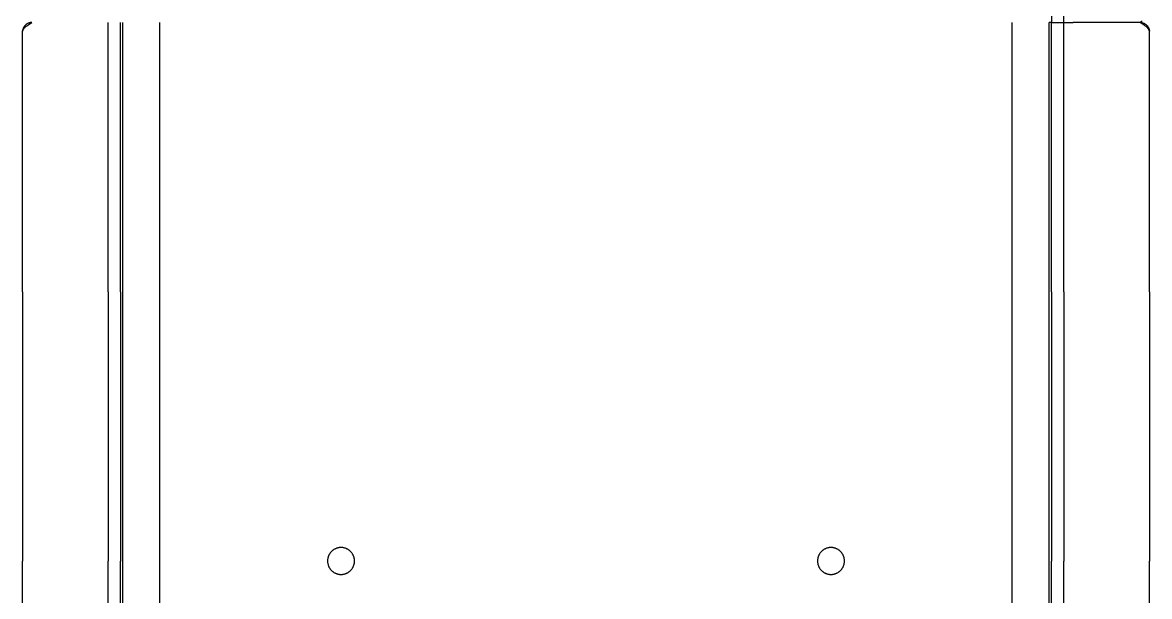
# Model space of a CAD drawing. Header units: millimetres. Extents: x -1246 to 2331, y -493 to 2006.
# Drawn here: x 621.2 to 1081.2, y 435.4 to 669.9 of the extents above; entities that cross this region are included whole.
import ezdxf

# ---------------------------------------------------------------- set-up
doc = ezdxf.new("R2010")
doc.units = ezdxf.units.MM
doc.header["$MEASUREMENT"] = 0
doc.layers.add('Utwórz2D linie widoczne', color=7, linetype='Continuous', true_color=0x000000)

msp = doc.modelspace()

# ---------------------------------------------------------------- linework, layer by layer
at = {"layer": 'Utwórz2D linie widoczne'}
for p, q in [((1046.22, 669.92), (1046.22, 864.63)), ((1041.22, 859.63), (1041.22, 669.92)), ((621.35, 667.13), (621.31, 667)), ((621.38, 667.25), (621.35, 667.13)), ((621.42, 667.38), (621.38, 667.25)), ((621.47, 667.5), (621.42, 667.38)), ((621.43, 666.95), (621.49, 667.05)), ((621.52, 667.62), (621.47, 667.5)), ((621.49, 667.05), (621.55, 667.14)), ((621.57, 667.74), (621.52, 667.62)), ((621.55, 667.14), (621.61, 667.24)), ((621.63, 667.85), (621.57, 667.74)), ((621.61, 667.24), (621.67, 667.33)), ((621.69, 667.97), (621.63, 667.85)), ((621.67, 667.33), (621.74, 667.41)), ((621.76, 668.08), (621.69, 667.97)), ((621.74, 667.41), (621.81, 667.5)), ((621.83, 668.19), (621.76, 668.08)), ((621.81, 667.5), (621.88, 667.58)), ((621.9, 668.3), (621.83, 668.19)), ((621.88, 667.58), (621.96, 667.66)), ((621.98, 668.4), (621.9, 668.3)), ((622.2, 667.9), (621.96, 667.66)), ((622.06, 668.51), (621.98, 668.4)), ((622.14, 668.61), (622.06, 668.51)), ((622.23, 668.7), (622.14, 668.61)), ((622.2, 667.9), (622.4, 668.09)), ((622.32, 668.8), (622.23, 668.7)), ((622.41, 668.89), (622.32, 668.8)), ((622.4, 668.09), (622.62, 668.27)), ((622.51, 668.98), (622.41, 668.89)), ((622.61, 669.06), (622.51, 668.98)), ((622.71, 669.14), (622.61, 669.06)), ((622.62, 668.27), (622.84, 668.45)), ((622.81, 669.22), (622.71, 669.14)), ((622.92, 669.29), (622.81, 669.22)), ((622.84, 668.45), (623.06, 668.61)), ((623.03, 669.36), (622.92, 669.29)), ((623.14, 669.43), (623.03, 669.36)), ((623.39, 668.85), (623.06, 668.61)), ((623.26, 669.49), (623.14, 669.43)), ((623.37, 669.55), (623.26, 669.49)), ((623.49, 669.6), (623.37, 669.55)), ((623.39, 668.85), (624.19, 669.39)), ((623.61, 669.65), (623.49, 669.6)), ((623.73, 669.7), (623.61, 669.65)), ((623.86, 669.74), (623.73, 669.7)), ((623.98, 669.78), (623.86, 669.74)), ((624.11, 669.81), (623.98, 669.78)), ((624.24, 669.84), (624.11, 669.81)), ((624.19, 669.39), (625.01, 669.92)), ((624.36, 669.86), (624.24, 669.84)), ((624.49, 669.88), (624.36, 669.86)), ((624.62, 669.9), (624.49, 669.88)), ((624.75, 669.91), (624.62, 669.9)), ((624.88, 669.92), (624.75, 669.91)), ((625.01, 669.92), (624.88, 669.92)), ((656.21, 559.92), (656.21, 669.92)), ((661.21, 559.92), (661.21, 669.92)), ((662.21, 229.91), (662.21, 669.92)), ((677.21, 229.91), (677.21, 669.92)), ((1025.21, 229.91), (1025.21, 669.92)), ((1040.21, 229.91), (1040.21, 669.92)), ((1041.22, 669.92), (1040.21, 669.92)), ((1041.22, 669.92), (1045.02, 669.92)), ((1041.22, 559.92), (1041.22, 669.92)), ((1045.02, 669.92), (1046.22, 669.92)), ((1046.22, 669.92), (1050.02, 669.92)), ((1046.22, 559.92), (1046.22, 669.92)), ((1077.42, 669.92), (1050.02, 669.92)), ((1078.23, 670.44), (1077.42, 669.92)), ((1077.42, 669.92), (1077.55, 669.92)), ((1077.42, 669.92), (1077.55, 669.92)), ((1078.23, 669.39), (1077.42, 669.92)), ((1077.55, 669.92), (1077.68, 669.91)), ((1077.68, 669.91), (1077.81, 669.9)), ((1077.81, 669.9), (1077.93, 669.88)), ((1077.93, 669.88), (1078.06, 669.86)), ((1078.06, 669.86), (1078.19, 669.84)), ((1078.19, 669.84), (1078.32, 669.81)), ((1079.04, 668.85), (1078.23, 669.39)), ((1078.32, 669.81), (1078.44, 669.78)), ((1078.44, 669.78), (1078.57, 669.74)), ((1078.57, 669.74), (1078.69, 669.7)), ((1078.69, 669.7), (1078.81, 669.65)), ((1078.81, 669.65), (1078.93, 669.6)), ((1078.93, 669.6), (1079.05, 669.55)), ((1079.04, 668.85), (1079.37, 668.61)), ((1079.05, 669.55), (1079.17, 669.49)), ((1079.17, 669.49), (1079.28, 669.43)), ((1079.28, 669.43), (1079.4, 669.36)), ((1079.59, 668.45), (1079.37, 668.61)), ((1079.4, 669.36), (1079.51, 669.29)), ((1079.51, 669.29), (1079.61, 669.22)), ((1079.81, 668.27), (1079.59, 668.45)), ((1079.61, 669.22), (1079.72, 669.14)), ((1079.72, 669.14), (1079.82, 669.06)), ((1080.02, 668.09), (1079.81, 668.27)), ((1079.82, 669.06), (1079.92, 668.98)), ((1079.92, 668.98), (1080.02, 668.89)), ((1080.02, 668.89), (1080.11, 668.8)), ((1080.23, 667.9), (1080.02, 668.09)), ((1080.11, 668.8), (1080.2, 668.7)), ((1080.2, 668.7), (1080.29, 668.61)), ((1080.23, 667.9), (1080.47, 667.66)), ((1080.29, 668.61), (1080.37, 668.51)), ((1080.37, 668.51), (1080.45, 668.4)), ((1080.45, 668.4), (1080.53, 668.3)), ((1080.54, 667.58), (1080.47, 667.66)), ((1080.53, 668.3), (1080.6, 668.19)), ((1080.61, 667.5), (1080.54, 667.58)), ((1080.6, 668.19), (1080.67, 668.08)), ((1080.68, 667.41), (1080.61, 667.5)), ((1080.67, 668.08), (1080.73, 667.97)), ((1080.75, 667.33), (1080.68, 667.41)), ((1080.73, 667.97), (1080.8, 667.85)), ((1080.82, 667.24), (1080.75, 667.33)), ((1080.8, 667.85), (1080.85, 667.74)), ((1080.88, 667.14), (1080.82, 667.24)), ((1080.85, 667.74), (1080.91, 667.62)), ((1080.94, 667.05), (1080.88, 667.14)), ((1080.91, 667.62), (1080.96, 667.5)), ((1080.99, 666.95), (1080.94, 667.05)), ((1080.96, 667.5), (1081, 667.38)), ((1081, 667.38), (1081.04, 667.25)), ((1081.04, 667.25), (1081.08, 667.13)), ((1081.08, 667.13), (1081.11, 667)), ((621.21, 666.17), (621.22, 666.23)), ((621.21, 666.12), (621.21, 666.17)), ((621.21, 559.92), (621.21, 666.12)), ((621.23, 666.49), (621.22, 666.36)), ((621.22, 666.28), (621.23, 666.34)), ((621.22, 666.23), (621.22, 666.28)), ((621.24, 666.62), (621.23, 666.49)), ((621.23, 666.34), (621.24, 666.39)), ((621.26, 666.74), (621.24, 666.62)), ((621.24, 666.39), (621.25, 666.45)), ((621.25, 666.45), (621.26, 666.5)), ((621.29, 666.87), (621.26, 666.74)), ((621.26, 666.5), (621.27, 666.56)), ((621.27, 666.56), (621.29, 666.61)), ((621.31, 667), (621.29, 666.87)), ((621.29, 666.61), (621.31, 666.66)), ((621.31, 666.66), (621.33, 666.71)), ((621.35, 666.77), (621.33, 666.71)), ((621.38, 666.83), (621.35, 666.77)), ((621.4, 666.89), (621.38, 666.83)), ((621.43, 666.95), (621.4, 666.89)), ((1080.99, 666.95), (1081.02, 666.89)), ((1081.02, 666.89), (1081.05, 666.83)), ((1081.05, 666.83), (1081.08, 666.77)), ((1081.08, 666.77), (1081.1, 666.71)), ((1081.12, 666.66), (1081.1, 666.71)), ((1081.11, 667), (1081.14, 666.87)), ((1081.14, 666.61), (1081.12, 666.66)), ((1081.14, 666.87), (1081.16, 666.74)), ((1081.15, 666.56), (1081.14, 666.61)), ((1081.17, 666.5), (1081.15, 666.56)), ((1081.16, 666.74), (1081.18, 666.62)), ((1081.18, 666.45), (1081.17, 666.5)), ((1081.18, 666.62), (1081.2, 666.49)), ((1081.19, 666.39), (1081.18, 666.45)), ((1081.2, 666.34), (1081.19, 666.39)), ((1081.2, 666.49), (1081.21, 666.36)), ((1081.21, 666.28), (1081.2, 666.34)), ((1081.21, 666.23), (1081.21, 666.28)), ((1081.21, 666.17), (1081.21, 666.23)), ((1081.22, 666.12), (1081.21, 666.17)), ((1081.22, 559.92), (1081.22, 666.12)), ((621.21, 559.92), (621.21, 449.92)), ((656.21, 559.92), (656.21, 449.92)), ((661.21, 559.92), (661.21, 449.92)), ((1041.22, 559.92), (1041.22, 449.92)), ((1046.22, 559.92), (1046.22, 449.92)), ((1081.22, 559.92), (1081.22, 449.92)), ((750.64, 455.42), (750.46, 455.4)), ((750.83, 455.44), (750.64, 455.42)), ((751.02, 455.45), (750.83, 455.44)), ((751.21, 455.45), (751.02, 455.45)), ((751.4, 455.45), (751.21, 455.45)), ((751.59, 455.44), (751.4, 455.45)), ((751.78, 455.42), (751.59, 455.44)), ((751.97, 455.4), (751.78, 455.42)), ((950.64, 455.42), (950.46, 455.4)), ((950.83, 455.44), (950.64, 455.42)), ((951.02, 455.45), (950.83, 455.44)), ((951.21, 455.45), (951.02, 455.45)), ((951.4, 455.45), (951.21, 455.45)), ((951.59, 455.44), (951.4, 455.45)), ((951.78, 455.42), (951.59, 455.44)), ((951.97, 455.4), (951.78, 455.42)), ((745.81, 450.99), (745.78, 450.8)), ((745.85, 451.17), (745.81, 450.99)), ((745.9, 451.36), (745.85, 451.17)), ((745.95, 451.54), (745.9, 451.36)), ((746.01, 451.72), (745.95, 451.54)), ((746.07, 451.9), (746.01, 451.72)), ((746.14, 452.08), (746.07, 451.9)), ((746.22, 452.25), (746.14, 452.08)), ((746.3, 452.42), (746.22, 452.25)), ((746.39, 452.59), (746.3, 452.42)), ((746.48, 452.75), (746.39, 452.59)), ((746.58, 452.92), (746.48, 452.75)), ((746.69, 453.07), (746.58, 452.92)), ((746.8, 453.23), (746.69, 453.07)), ((746.91, 453.38), (746.8, 453.23)), ((747.03, 453.53), (746.91, 453.38)), ((747.16, 453.67), (747.03, 453.53)), ((747.29, 453.81), (747.16, 453.67)), ((747.43, 453.94), (747.29, 453.81)), ((747.57, 454.07), (747.43, 453.94)), ((747.71, 454.19), (747.57, 454.07)), ((747.86, 454.31), (747.71, 454.19)), ((748.01, 454.42), (747.86, 454.31)), ((748.17, 454.53), (748.01, 454.42)), ((748.33, 454.63), (748.17, 454.53)), ((748.49, 454.73), (748.33, 454.63)), ((748.66, 454.82), (748.49, 454.73)), ((748.83, 454.91), (748.66, 454.82)), ((749, 454.98), (748.83, 454.91)), ((749.17, 455.06), (749, 454.98)), ((749.35, 455.13), (749.17, 455.06)), ((749.53, 455.19), (749.35, 455.13)), ((749.71, 455.24), (749.53, 455.19)), ((749.9, 455.29), (749.71, 455.24)), ((750.08, 455.33), (749.9, 455.29)), ((750.27, 455.37), (750.08, 455.33)), ((750.46, 455.4), (750.27, 455.37)), ((752.16, 455.37), (751.97, 455.4)), ((752.34, 455.33), (752.16, 455.37)), ((752.53, 455.29), (752.34, 455.33)), ((752.71, 455.24), (752.53, 455.29)), ((752.89, 455.19), (752.71, 455.24)), ((753.07, 455.13), (752.89, 455.19)), ((753.25, 455.06), (753.07, 455.13)), ((753.43, 454.98), (753.25, 455.06)), ((753.6, 454.91), (753.43, 454.98)), ((753.77, 454.82), (753.6, 454.91)), ((753.94, 454.73), (753.77, 454.82)), ((754.1, 454.63), (753.94, 454.73)), ((754.26, 454.53), (754.1, 454.63)), ((754.42, 454.42), (754.26, 454.53)), ((754.57, 454.31), (754.42, 454.42)), ((754.72, 454.19), (754.57, 454.31)), ((754.86, 454.07), (754.72, 454.19)), ((755, 453.94), (754.86, 454.07)), ((755.14, 453.81), (755, 453.94)), ((755.27, 453.67), (755.14, 453.81)), ((755.39, 453.53), (755.27, 453.67)), ((755.51, 453.38), (755.39, 453.53)), ((755.63, 453.23), (755.51, 453.38)), ((755.74, 453.07), (755.63, 453.23)), ((755.84, 452.92), (755.74, 453.07)), ((755.94, 452.75), (755.84, 452.92)), ((756.04, 452.59), (755.94, 452.75)), ((756.13, 452.42), (756.04, 452.59)), ((756.21, 452.25), (756.13, 452.42)), ((756.29, 452.08), (756.21, 452.25)), ((756.36, 451.9), (756.29, 452.08)), ((756.42, 451.72), (756.36, 451.9)), ((756.48, 451.54), (756.42, 451.72)), ((756.53, 451.36), (756.48, 451.54)), ((756.58, 451.17), (756.53, 451.36)), ((756.61, 450.99), (756.58, 451.17)), ((756.65, 450.8), (756.61, 450.99)), ((945.81, 450.99), (945.78, 450.8)), ((945.85, 451.17), (945.81, 450.99)), ((945.9, 451.36), (945.85, 451.17)), ((945.95, 451.54), (945.9, 451.36)), ((946.01, 451.72), (945.95, 451.54)), ((946.07, 451.9), (946.01, 451.72)), ((946.14, 452.08), (946.07, 451.9)), ((946.22, 452.25), (946.14, 452.08)), ((946.3, 452.42), (946.22, 452.25)), ((946.39, 452.59), (946.3, 452.42)), ((946.48, 452.75), (946.39, 452.59)), ((946.58, 452.92), (946.48, 452.75)), ((946.69, 453.07), (946.58, 452.92)), ((946.8, 453.23), (946.69, 453.07)), ((946.91, 453.38), (946.8, 453.23)), ((947.03, 453.53), (946.91, 453.38)), ((947.16, 453.67), (947.03, 453.53)), ((947.29, 453.81), (947.16, 453.67)), ((947.43, 453.94), (947.29, 453.81)), ((947.57, 454.07), (947.43, 453.94)), ((947.71, 454.19), (947.57, 454.07)), ((947.86, 454.31), (947.71, 454.19)), ((948.01, 454.42), (947.86, 454.31)), ((948.17, 454.53), (948.01, 454.42)), ((948.33, 454.63), (948.17, 454.53)), ((948.49, 454.73), (948.33, 454.63)), ((948.66, 454.82), (948.49, 454.73)), ((948.83, 454.91), (948.66, 454.82)), ((949, 454.98), (948.83, 454.91)), ((949.17, 455.06), (949, 454.98)), ((949.35, 455.13), (949.17, 455.06)), ((949.53, 455.19), (949.35, 455.13)), ((949.71, 455.24), (949.53, 455.19)), ((949.9, 455.29), (949.71, 455.24)), ((950.08, 455.33), (949.9, 455.29)), ((950.27, 455.37), (950.08, 455.33)), ((950.46, 455.4), (950.27, 455.37)), ((952.16, 455.37), (951.97, 455.4)), ((952.34, 455.33), (952.16, 455.37)), ((952.53, 455.29), (952.34, 455.33)), ((952.71, 455.24), (952.53, 455.29)), ((952.89, 455.19), (952.71, 455.24)), ((953.07, 455.13), (952.89, 455.19)), ((953.25, 455.06), (953.07, 455.13)), ((953.43, 454.98), (953.25, 455.06)), ((953.6, 454.91), (953.43, 454.98)), ((953.77, 454.82), (953.6, 454.91)), ((953.94, 454.73), (953.77, 454.82)), ((954.1, 454.63), (953.94, 454.73)), ((954.26, 454.53), (954.1, 454.63)), ((954.42, 454.42), (954.26, 454.53)), ((954.57, 454.31), (954.42, 454.42)), ((954.72, 454.19), (954.57, 454.31)), ((954.86, 454.07), (954.72, 454.19)), ((955, 453.94), (954.86, 454.07)), ((955.14, 453.81), (955, 453.94)), ((955.27, 453.67), (955.14, 453.81)), ((955.39, 453.53), (955.27, 453.67)), ((955.51, 453.38), (955.39, 453.53)), ((955.63, 453.23), (955.51, 453.38)), ((955.74, 453.07), (955.63, 453.23)), ((955.84, 452.92), (955.74, 453.07)), ((955.94, 452.75), (955.84, 452.92)), ((956.04, 452.59), (955.94, 452.75)), ((956.13, 452.42), (956.04, 452.59)), ((956.21, 452.25), (956.13, 452.42)), ((956.29, 452.08), (956.21, 452.25)), ((956.36, 451.9), (956.29, 452.08)), ((956.42, 451.72), (956.36, 451.9)), ((956.48, 451.54), (956.42, 451.72)), ((956.53, 451.36), (956.48, 451.54)), ((956.58, 451.17), (956.53, 451.36)), ((956.61, 450.99), (956.58, 451.17)), ((956.65, 450.8), (956.61, 450.99)), ((621.21, 339.91), (621.21, 449.92)), ((656.21, 339.91), (656.21, 449.92)), ((661.21, 339.91), (661.21, 449.92)), ((745.72, 450.23), (745.71, 450.04)), ((745.71, 450.04), (745.71, 449.86)), ((745.71, 449.86), (745.72, 449.67)), ((745.73, 450.42), (745.72, 450.23)), ((745.72, 449.67), (745.73, 449.48)), ((745.75, 450.61), (745.73, 450.42)), ((745.73, 449.48), (745.75, 449.29)), ((745.78, 450.8), (745.75, 450.61)), ((745.75, 449.29), (745.78, 449.1)), ((745.78, 449.1), (745.81, 448.91)), ((745.81, 448.91), (745.85, 448.73)), ((745.85, 448.73), (745.9, 448.54)), ((745.9, 448.54), (745.95, 448.36)), ((745.95, 448.36), (746.01, 448.18)), ((746.01, 448.18), (746.07, 448)), ((746.07, 448), (746.14, 447.82)), ((746.14, 447.82), (746.22, 447.65)), ((746.22, 447.65), (746.3, 447.48)), ((746.3, 447.48), (746.39, 447.31)), ((746.39, 447.31), (746.48, 447.15)), ((746.48, 447.15), (746.58, 446.98)), ((746.58, 446.98), (746.69, 446.83)), ((746.69, 446.83), (746.8, 446.67)), ((746.8, 446.67), (746.91, 446.52)), ((746.91, 446.52), (747.03, 446.37)), ((747.03, 446.37), (747.16, 446.23)), ((747.16, 446.23), (747.29, 446.09)), ((755.14, 446.09), (755.27, 446.23)), ((755.27, 446.23), (755.39, 446.37)), ((755.39, 446.37), (755.51, 446.52)), ((755.51, 446.52), (755.63, 446.67)), ((755.63, 446.67), (755.74, 446.83)), ((755.74, 446.83), (755.84, 446.98)), ((755.84, 446.98), (755.94, 447.15)), ((755.94, 447.15), (756.04, 447.31)), ((756.04, 447.31), (756.13, 447.48)), ((756.13, 447.48), (756.21, 447.65)), ((756.21, 447.65), (756.29, 447.82)), ((756.29, 447.82), (756.36, 448)), ((756.36, 448), (756.42, 448.18)), ((756.42, 448.18), (756.48, 448.36)), ((756.48, 448.36), (756.53, 448.54)), ((756.53, 448.54), (756.58, 448.73)), ((756.58, 448.73), (756.61, 448.91)), ((756.61, 448.91), (756.65, 449.1)), ((756.67, 450.61), (756.65, 450.8)), ((756.65, 449.1), (756.67, 449.29)), ((756.69, 450.42), (756.67, 450.61)), ((756.67, 449.29), (756.69, 449.48)), ((756.71, 450.23), (756.69, 450.42)), ((756.69, 449.48), (756.71, 449.67)), ((756.71, 450.04), (756.71, 450.23)), ((756.71, 449.86), (756.71, 450.04)), ((756.71, 449.67), (756.71, 449.86)), ((945.72, 450.23), (945.71, 450.04)), ((945.71, 450.04), (945.71, 449.86)), ((945.71, 449.86), (945.72, 449.67)), ((945.73, 450.42), (945.72, 450.23)), ((945.72, 449.67), (945.73, 449.48)), ((945.75, 450.61), (945.73, 450.42)), ((945.73, 449.48), (945.75, 449.29)), ((945.78, 450.8), (945.75, 450.61)), ((945.75, 449.29), (945.78, 449.1)), ((945.78, 449.1), (945.81, 448.91)), ((945.81, 448.91), (945.85, 448.73)), ((945.85, 448.73), (945.9, 448.54)), ((945.9, 448.54), (945.95, 448.36)), ((945.95, 448.36), (946.01, 448.18)), ((946.01, 448.18), (946.07, 448)), ((946.07, 448), (946.14, 447.82)), ((946.14, 447.82), (946.22, 447.65)), ((946.22, 447.65), (946.3, 447.48)), ((946.3, 447.48), (946.39, 447.31)), ((946.39, 447.31), (946.48, 447.15)), ((946.48, 447.15), (946.58, 446.98)), ((946.58, 446.98), (946.69, 446.83)), ((946.69, 446.83), (946.8, 446.67)), ((946.8, 446.67), (946.91, 446.52)), ((946.91, 446.52), (947.03, 446.37)), ((947.03, 446.37), (947.16, 446.23)), ((947.16, 446.23), (947.29, 446.09)), ((955.14, 446.09), (955.27, 446.23)), ((955.27, 446.23), (955.39, 446.37)), ((955.39, 446.37), (955.51, 446.52)), ((955.51, 446.52), (955.63, 446.67)), ((955.63, 446.67), (955.74, 446.83)), ((955.74, 446.83), (955.84, 446.98)), ((955.84, 446.98), (955.94, 447.15)), ((955.94, 447.15), (956.04, 447.31)), ((956.04, 447.31), (956.13, 447.48)), ((956.13, 447.48), (956.21, 447.65)), ((956.21, 447.65), (956.29, 447.82)), ((956.29, 447.82), (956.36, 448)), ((956.36, 448), (956.42, 448.18)), ((956.42, 448.18), (956.48, 448.36)), ((956.48, 448.36), (956.53, 448.54)), ((956.53, 448.54), (956.58, 448.73)), ((956.58, 448.73), (956.61, 448.91)), ((956.61, 448.91), (956.65, 449.1)), ((956.67, 450.61), (956.65, 450.8)), ((956.65, 449.1), (956.67, 449.29)), ((956.69, 450.42), (956.67, 450.61)), ((956.67, 449.29), (956.69, 449.48)), ((956.71, 450.23), (956.69, 450.42)), ((956.69, 449.48), (956.71, 449.67)), ((956.71, 450.04), (956.71, 450.23)), ((956.71, 449.86), (956.71, 450.04)), ((956.71, 449.67), (956.71, 449.86)), ((1041.22, 339.91), (1041.22, 449.92)), ((1046.22, 339.91), (1046.22, 449.92)), ((1081.22, 339.91), (1081.22, 449.92)), ((747.29, 446.09), (747.43, 445.96)), ((747.43, 445.96), (747.57, 445.83)), ((747.57, 445.83), (747.71, 445.71)), ((747.71, 445.71), (747.86, 445.59)), ((747.86, 445.59), (748.01, 445.48)), ((748.01, 445.48), (748.17, 445.37)), ((748.17, 445.37), (748.33, 445.27)), ((748.33, 445.27), (748.49, 445.17)), ((748.49, 445.17), (748.66, 445.08)), ((748.66, 445.08), (748.83, 444.99)), ((748.83, 444.99), (749, 444.92)), ((749, 444.92), (749.17, 444.84)), ((749.17, 444.84), (749.35, 444.77)), ((749.35, 444.77), (749.53, 444.71)), ((749.53, 444.71), (749.71, 444.66)), ((749.71, 444.66), (749.9, 444.61)), ((749.9, 444.61), (750.08, 444.57)), ((750.08, 444.57), (750.27, 444.53)), ((750.27, 444.53), (750.46, 444.5)), ((750.46, 444.5), (750.64, 444.48)), ((750.64, 444.48), (750.83, 444.46)), ((750.83, 444.46), (751.02, 444.45)), ((751.02, 444.45), (751.21, 444.45)), ((751.21, 444.45), (751.4, 444.45)), ((751.4, 444.45), (751.59, 444.46)), ((751.59, 444.46), (751.78, 444.48)), ((751.78, 444.48), (751.97, 444.5)), ((751.97, 444.5), (752.16, 444.53)), ((752.16, 444.53), (752.34, 444.57)), ((752.34, 444.57), (752.53, 444.61)), ((752.53, 444.61), (752.71, 444.66)), ((752.71, 444.66), (752.89, 444.71)), ((752.89, 444.71), (753.07, 444.77)), ((753.07, 444.77), (753.25, 444.84)), ((753.25, 444.84), (753.43, 444.92)), ((753.43, 444.92), (753.6, 444.99)), ((753.6, 444.99), (753.77, 445.08)), ((753.77, 445.08), (753.94, 445.17)), ((753.94, 445.17), (754.1, 445.27)), ((754.1, 445.27), (754.26, 445.37)), ((754.26, 445.37), (754.42, 445.48)), ((754.42, 445.48), (754.57, 445.59)), ((754.57, 445.59), (754.72, 445.71)), ((754.72, 445.71), (754.86, 445.83)), ((754.86, 445.83), (755, 445.96)), ((755, 445.96), (755.14, 446.09)), ((947.29, 446.09), (947.43, 445.96)), ((947.43, 445.96), (947.57, 445.83)), ((947.57, 445.83), (947.71, 445.71)), ((947.71, 445.71), (947.86, 445.59)), ((947.86, 445.59), (948.01, 445.48)), ((948.01, 445.48), (948.17, 445.37)), ((948.17, 445.37), (948.33, 445.27)), ((948.33, 445.27), (948.49, 445.17)), ((948.49, 445.17), (948.66, 445.08)), ((948.66, 445.08), (948.83, 444.99)), ((948.83, 444.99), (949, 444.92)), ((949, 444.92), (949.17, 444.84)), ((949.17, 444.84), (949.35, 444.77)), ((949.35, 444.77), (949.53, 444.71)), ((949.53, 444.71), (949.71, 444.66)), ((949.71, 444.66), (949.9, 444.61)), ((949.9, 444.61), (950.08, 444.57)), ((950.08, 444.57), (950.27, 444.53)), ((950.27, 444.53), (950.46, 444.5)), ((950.46, 444.5), (950.64, 444.48)), ((950.64, 444.48), (950.83, 444.46)), ((950.83, 444.46), (951.02, 444.45)), ((951.02, 444.45), (951.21, 444.45)), ((951.21, 444.45), (951.4, 444.45)), ((951.4, 444.45), (951.59, 444.46)), ((951.59, 444.46), (951.78, 444.48)), ((951.78, 444.48), (951.97, 444.5)), ((951.97, 444.5), (952.16, 444.53)), ((952.16, 444.53), (952.34, 444.57)), ((952.34, 444.57), (952.53, 444.61)), ((952.53, 444.61), (952.71, 444.66)), ((952.71, 444.66), (952.89, 444.71)), ((952.89, 444.71), (953.07, 444.77)), ((953.07, 444.77), (953.25, 444.84)), ((953.25, 444.84), (953.43, 444.92)), ((953.43, 444.92), (953.6, 444.99)), ((953.6, 444.99), (953.77, 445.08)), ((953.77, 445.08), (953.94, 445.17)), ((953.94, 445.17), (954.1, 445.27)), ((954.1, 445.27), (954.26, 445.37)), ((954.26, 445.37), (954.42, 445.48)), ((954.42, 445.48), (954.57, 445.59)), ((954.57, 445.59), (954.72, 445.71)), ((954.72, 445.71), (954.86, 445.83)), ((954.86, 445.83), (955, 445.96)), ((955, 445.96), (955.14, 446.09))]:
    msp.add_line(p, q, dxfattribs=at)

doc.saveas('drawing.dxf')
